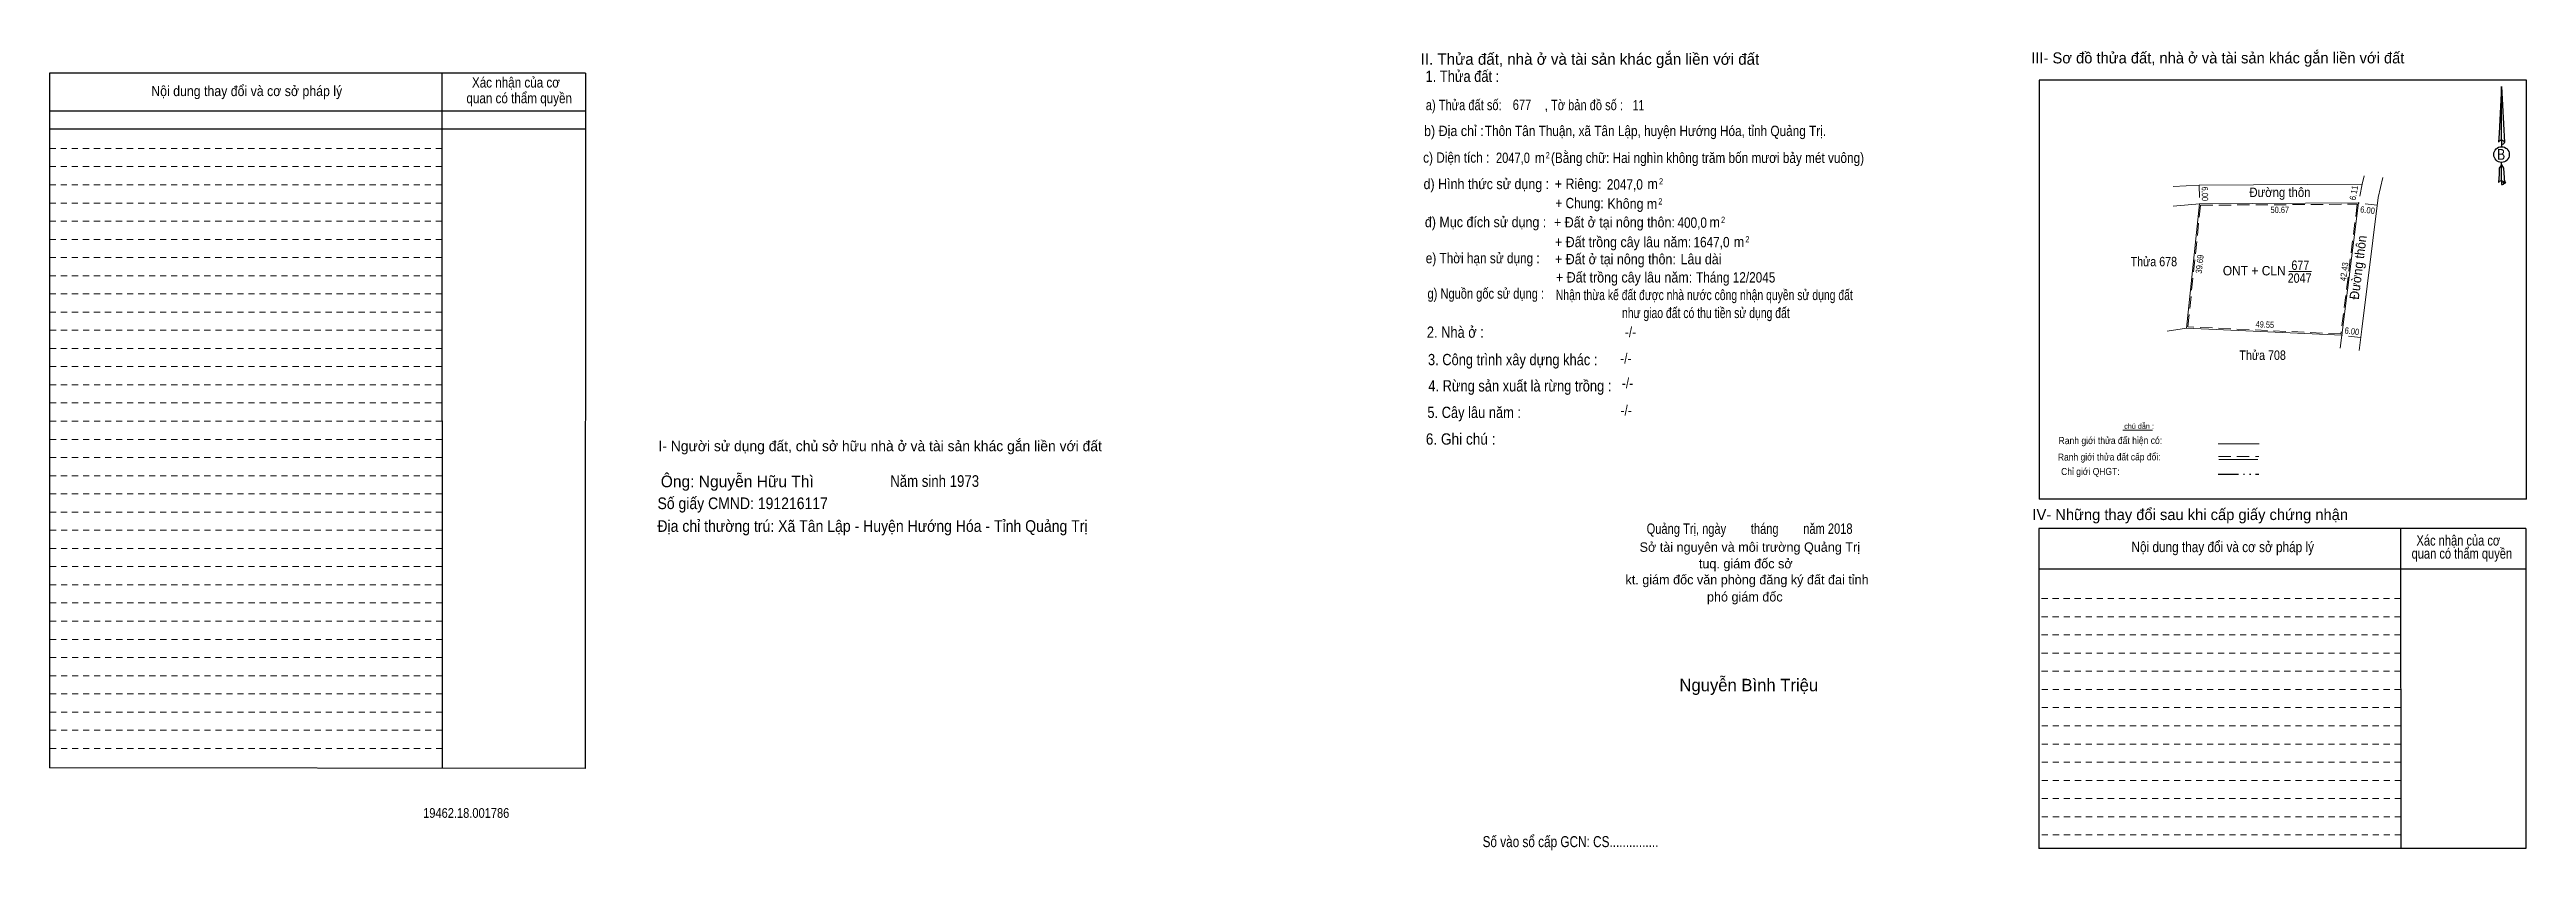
# Model space of a CAD drawing. Header units: centimetres. Extents: x 546369 to 547157, y 1837001 to 1837256.
import ezdxf
from ezdxf.enums import TextEntityAlignment as Align

# ---------------------------------------------------------------- set-up
doc = ezdxf.new("R2010")
doc.units = ezdxf.units.CM
doc.header["$LTSCALE"] = 1.3
doc.header["$PDMODE"] = 32
doc.header["$PDSIZE"] = 0.65
for name, pattern in [('DASH_DOUBLE_DOT', [9.2, 5, -1.2, 0.3, -1.2, 0.3, -1.2]), ('MEDIUM_DASHED', [4.5, 3, -1.5]), ('SHORT_DASHED', [2.7, 1.5, -1.2])]:
    doc.linetypes.add(name, pattern=pattern)
for name, color, linetype, lineweight in [('10', 7, 'Continuous', 13), ('18', 7, 'Continuous', 25), ('2', 7, 'SHORT_DASHED', 13), ('28', 7, 'Continuous', 25), ('55', 7, 'Continuous', 13)]:
    doc.layers.add(name, color=color, linetype=linetype, lineweight=lineweight)

msp = doc.modelspace()

# ---------------------------------------------------------------- linework, layer by layer
at = {"layer": '10'}
for p, q in [((547044.91, 1837212.41), (547053.22, 1837212.87)), ((547053.22, 1837212.87), (547105.04, 1837213.2)), ((547105.04, 1837213.2), (547105.66, 1837215.87)), ((547110.19, 1837208.89), (547111.69, 1837215.31)), ((547053.26, 1837206.87), (547044.92, 1837206.14)), ((547049.13, 1837167.4), (547053.26, 1837206.87)), ((547053.26, 1837206.87), (547103.93, 1837207.19)), ((547081.75, 1837185.34), (547088.95, 1837185.34)), ((547043.05, 1837166.37), (547049.13, 1837167.4)), ((547049.13, 1837167.4), (547098.63, 1837165.09))]:
    msp.add_line(p, q, dxfattribs=at)
at = {"layer": '10', "linetype": 'MEDIUM_DASHED'}
for p, q in [((547053.22, 1837212.87), (547053.26, 1837206.87)), ((547105.04, 1837213.2), (547103.93, 1837207.19)), ((547109.88, 1837206.44), (547103.93, 1837207.19)), ((547104.58, 1837164.34), (547098.63, 1837165.09))]:
    msp.add_line(p, q, dxfattribs=at)
at = {"layer": '10'}
msp.add_lwpolyline([(547103.93, 1837207.19), (547098.63, 1837165.09), (547049.13, 1837167.4), (547053.26, 1837206.87)], close=True, dxfattribs=at)
at = {"layer": '10', "linetype": 'MEDIUM_DASHED'}
msp.add_lwpolyline([(547103.48, 1837206.79), (547098.28, 1837165.51), (547049.57, 1837167.78), (547053.62, 1837206.47)], close=True, dxfattribs=at)
at = {"layer": '10'}
for points in [[(547103.93, 1837207.19), (547098.63, 1837165.09), (547098.11, 1837160.94)], [(547110.19, 1837208.89), (547104.91, 1837166.98), (547104.06, 1837160.19)]]:
    msp.add_lwpolyline(points, dxfattribs=at)
at = {"layer": '18'}
for p, q in [((547149.37, 1837244.2), (547150.31, 1837226.48)), ((547149.37, 1837244.2), (547150.31, 1837226.48)), ((547149.37, 1837244.2), (547150.31, 1837226.48)), ((547148.61, 1837229.28), (547148.47, 1837226.52)), ((547149.37, 1837227.08), (547149.37, 1837226.4)), ((547149.37, 1837226.4), (547149.37, 1837225.88)), ((547149.37, 1837225.88), (547149.37, 1837225.2)), ((547149.37, 1837225.88), (547149.37, 1837225.2)), ((547149.37, 1837225.88), (547149.37, 1837225.2)), ((547149.37, 1837219.28), (547149.37, 1837220.08)), ((547149.37, 1837219.28), (547149.37, 1837220.08)), ((547149.37, 1837219.28), (547149.37, 1837220.08)), ((547149.37, 1837219.28), (547150.07, 1837218.28)), ((547149.37, 1837219.28), (547150.07, 1837218.28)), ((547149.37, 1837219.28), (547150.07, 1837218.28)), ((547150.31, 1837226.48), (547150.31, 1837226.52)), ((547149.37, 1837214.28), (547149.37, 1837213.6)), ((547149.37, 1837213.6), (547149.37, 1837213.08)), ((547150.07, 1837218.28), (547150.31, 1837213.68)), ((547150.07, 1837218.28), (547150.31, 1837213.68)), ((547150.07, 1837218.28), (547150.31, 1837213.68))]:
    msp.add_line(p, q, dxfattribs=at)
for points in [[(547149.37, 1837227.08), (547149.37, 1837244.2), (547148.61, 1837229.28)], [(547149.37, 1837214.28), (547149.37, 1837219.28), (547148.71, 1837218.28), (547148.61, 1837216.4), (547148.47, 1837213.68)]]:
    msp.add_lwpolyline(points, dxfattribs=at)
for centre, start_param, end_param in [((547149.408, 1837226.466), 1.5707963, 3.074452), ((547149.408, 1837226.466), 0.0671406, 1.5707963), ((547149.408, 1837226.466), 4.712389, 6.2831853), ((547149.408, 1837213.625), 2.4910694, 3.0742784), ((547149.408, 1837213.625), 1.5707963, 2.4910694), ((547149.408, 1837213.625), 0.0671406, 1.5707963), ((547149.408, 1837213.625), 4.712389, 6.2831853)]:
    msp.add_ellipse(centre, major_axis=(0.907, 0), ratio=0.655448, start_param=start_param, end_param=end_param, dxfattribs=at)
msp.add_ellipse((547149.407, 1837222.589), major_axis=(0, 2.516), ratio=0.983453, dxfattribs=at)
msp.add_point((547150.31, 1837213.68), dxfattribs=at)
at = {"layer": '2', "linetype": 'Continuous', "lineweight": 25}
for p, q in [((546539.59, 1837248.52), (546369.05, 1837248.52)), ((546369.05, 1837248.52), (546369.05, 1837027.48)), ((546493.91, 1837248.52), (546493.97, 1837027.32)), ((546539.59, 1837236.44), (546369.27, 1837236.44)), ((546539.59, 1837230.68), (546369.27, 1837230.68))]:
    msp.add_line(p, q, dxfattribs=at)
at = {"layer": '2'}
for p, q in [((546493.91, 1837224.52), (546369.03, 1837224.52)), ((546493.91, 1837218.76), (546369.03, 1837218.76)), ((546493.91, 1837218.76), (546369.05, 1837218.76)), ((546493.91, 1837212.96), (546369.05, 1837212.96)), ((546493.91, 1837207.16), (546369.05, 1837207.16)), ((546493.91, 1837201.4), (546369.05, 1837201.4)), ((546493.91, 1837195.6), (546369.05, 1837195.6)), ((546493.91, 1837189.84), (546369.05, 1837189.84)), ((546493.93, 1837184.04), (546369.05, 1837184.04)), ((546493.93, 1837178.24), (546369.05, 1837178.24)), ((546493.93, 1837172.48), (546369.05, 1837172.48)), ((546493.95, 1837166.68), (546369.05, 1837166.68)), ((546493.95, 1837160.88), (546369.05, 1837160.88)), ((546493.95, 1837155.12), (546369.05, 1837155.12)), ((546493.95, 1837149.32), (546369.05, 1837149.32)), ((546493.95, 1837143.56), (546369.05, 1837143.56)), ((546493.95, 1837137.76), (546369.05, 1837137.76)), ((546493.95, 1837131.96), (546369.05, 1837131.96)), ((546493.95, 1837126.2), (546369.05, 1837126.2)), ((546493.95, 1837120.4), (546369.05, 1837120.4)), ((546493.95, 1837114.6), (546369.05, 1837114.6)), ((546493.95, 1837108.84), (546369.05, 1837108.84)), ((546493.97, 1837103.04), (546369.05, 1837103.04)), ((546493.97, 1837097.24), (546369.05, 1837097.24)), ((546493.97, 1837091.48), (546369.05, 1837091.48)), ((546493.97, 1837085.68), (546369.05, 1837085.68)), ((546493.99, 1837079.92), (546369.05, 1837079.92)), ((546493.99, 1837074.12), (546369.05, 1837074.12)), ((547117.31, 1837075.52), (547002.15, 1837075.52)), ((547117.31, 1837069.72), (547002.15, 1837069.72)), ((546493.99, 1837068.32), (546369.05, 1837068.32)), ((546493.99, 1837062.56), (546369.05, 1837062.56)), ((547117.31, 1837063.92), (547002.15, 1837063.92)), ((546493.99, 1837056.76), (546369.05, 1837056.76)), ((547117.31, 1837058.16), (547002.15, 1837058.16)), ((546493.99, 1837050.96), (546369.05, 1837050.96)), ((547117.33, 1837052.36), (547002.15, 1837052.36)), ((547117.35, 1837046.6), (547002.15, 1837046.6)), ((546493.99, 1837045.2), (546369.05, 1837045.2)), ((546493.99, 1837039.4), (546369.05, 1837039.4)), ((547117.35, 1837040.8), (547002.15, 1837040.8)), ((546493.99, 1837033.64), (546369.05, 1837033.64)), ((547117.35, 1837035), (547002.15, 1837035)), ((547117.35, 1837029.24), (547002.15, 1837029.24)), ((547117.37, 1837023.44), (547002.15, 1837023.44)), ((547117.37, 1837017.64), (547002.15, 1837017.64)), ((547117.39, 1837011.88), (547002.15, 1837011.88)), ((547117.39, 1837006.08), (547002.15, 1837006.08))]:
    msp.add_line(p, q, dxfattribs=at)
at = {"layer": '2', "linetype": 'Continuous', "lineweight": 25}
msp.add_lwpolyline([(546539.59, 1837248.52), (546539.49, 1837027.24), (546369.05, 1837027.48)], dxfattribs=at)
at = {"layer": '28'}
for p, q in [((547157.35, 1837112.96), (547002.29, 1837112.96)), ((547117.31, 1837103.56), (547117.39, 1837001.8)), ((547157.19, 1837103.56), (547157.11, 1837001.8)), ((547157.17, 1837090.64), (547002.15, 1837090.64)), ((547157.11, 1837001.8), (547002.15, 1837001.8))]:
    msp.add_line(p, q, dxfattribs=at)
at = {"layer": '28', "linetype": 'SHORT_DASHED', "lineweight": 13}
msp.add_line((547117.29, 1837081.28), (547002.15, 1837081.28), dxfattribs=at)
at = {"layer": '28'}
for points in [[(547157.35, 1837112.96), (547157.35, 1837246.24), (547002.29, 1837246.24), (547002.29, 1837112.96)], [(547157.19, 1837103.56), (547002.15, 1837103.56), (547002.15, 1837001.8)]]:
    msp.add_lwpolyline(points, dxfattribs=at)
at = {"layer": '55'}
for p, q in [((547028.84, 1837134.88), (547038.34, 1837134.84)), ((547059.28, 1837130.56), (547072.28, 1837130.56)), ((547059.4, 1837125.6), (547071.88, 1837125.6)), ((547059.4, 1837125.6), (547071.88, 1837125.6))]:
    msp.add_line(p, q, dxfattribs=at)
at = {"layer": '55', "linetype": 'MEDIUM_DASHED'}
msp.add_line((547059.36, 1837126.48), (547072.16, 1837126.48), dxfattribs=at)
at = {"layer": '55', "linetype": 'DASH_DOUBLE_DOT', "lineweight": 25}
msp.add_line((547059.2, 1837120.84), (547072.2, 1837120.84), dxfattribs=at)

# ---------------------------------------------------------------- texts
at = {"layer": '10'}
for s, height, rotation, width, p in [('6.00', 2, 270.382, 0.85, (547054.025, 1837210.082)), ('6.11', 2, 79.536, 0.9, (547103.383, 1837210.248)), ('50.67', 2, 0.362, 0.85, (547078.854, 1837203.998)), ('6.00', 2, 352.816, 0.9, (547106.655, 1837203.933)), ('Đường thôn', 3, 82.819, 0.95, (547105.238, 1837186.488)), ('39.69', 2, 84.027, 0.9, (547054.332, 1837187.631)), ('42.43', 2, 82.825, 0.9, (547100.322, 1837185.195)), ('49.55', 2, 357.328, 0.85, (547074.048, 1837167.514)), ('6.00', 2, 352.816, 0.9, (547101.685, 1837165.383))]:
    msp.add_text(s, height=height, rotation=rotation, dxfattribs=dict(at, width=width)).set_placement(p, align=Align.CENTER)
for s, width, p in [('Đường thôn', 0.9, (547078.895, 1837209.08)), ('Thửa 678', 0.85, (547038.76, 1837187.04)), ('677', 0.85, (547085.395, 1837185.88)), ('ONT + CLN', 0.95, (547070.72, 1837184.14)), ('2047', 0.85, (547085.15, 1837181.79)), ('Thửa 708', 0.85, (547073.38, 1837157.25))]:
    msp.add_text(s, height=3, dxfattribs=dict(at, width=width)).set_placement(p, align=Align.CENTER)
at = {"layer": '18'}
for s, height, p in [('II. Thửa đất, nhà ở và tài sản khác gắn liền với đất', 3.6, (546859.29, 1837251.17)), ('Sở tài nguyên và môi trường Quảng Trị', 3, (546910.17, 1837096.18)), ('tuq. giám đốc sở', 3, (546908.875, 1837090.92)), ('kt. giám đốc văn phòng đăng ký đất đai tỉnh', 3, (546909.295, 1837085.82)), ('phó giám đốc', 3, (546908.575, 1837080.36)), ('Nguyễn Bình Triệu', 3.96, (546909.85, 1837051.8))]:
    msp.add_text(s, height=height, dxfattribs=at).set_placement(p, align=Align.CENTER)
for s, height, width, p in [('1. Thửa đất :', 3.6, 0.85, (546818.695, 1837245.72)), ('a) Thửa đất số:              , Tờ bản đồ số : ', 3.3, 0.8, (546838.915, 1837236.72)), ('677', 3.3, 0.8, (546837.67, 1837236.8)), ('11', 3.3, 0.75, (546874.72, 1837236.64)), ('b) Địa chỉ : ', 3.3, 0.9, (546816.54, 1837228.48)), ('Thôn Tân Thuận, xã Tân Lập, huyện Hướng Hóa, tỉnh Quảng Trị.', 3.3, 0.85, (546880.15, 1837228.48)), ('c) Diện tích :                                                   ', 3.3, 0.85, (546843.31, 1837220)), ('2047,0', 3.3, 0.8, (546834.78, 1837219.92)), (' m', 3.3, 0.85, (546842.835, 1837219.93)), ('2', 2, 0.75, (546845.835, 1837221.37)), ('(Bằng chữ: Hai nghìn không trăm bốn mươi bảy mét vuông)', 3.3, 0.85, (546896.71, 1837219.91)), ('B', 3.456, 0.85, (547149.285, 1837220.92)), ('d) Hình thức sử dụng :', 3.3, 0.9, (546826.315, 1837211.6)), ('+ Riêng: ', 3.3, 0.9, (546856.09, 1837211.64)), ('2047,0', 3.3, 0.85, (546870.395, 1837211.44)), (' m', 3.3, 0.9, (546878.685, 1837211.63)), ('2', 2, 0.8, (546881.92, 1837213.07)), ('       + Chung:', 3.3, 0.85, (546852.32, 1837205.51)), ('Không', 3.3, 0.9, (546870.6, 1837205.33)), (' m', 3.3, 0.9, (546878.495, 1837205.26)), ('2', 2, 0.8, (546881.69, 1837206.7)), ('đ) Mục đích sử dụng :', 3.3, 0.9, (546826.075, 1837199.48)), ('+ Đất ở tại nông thôn:', 3.3, 0.9, (546867.085, 1837199.4)), ('+ Đất trồng cây lâu năm:', 3.3, 0.9, (546869.83, 1837193.12)), ('400,0', 3.3, 0.85, (546891.835, 1837199.28)), ('1647,0', 3.3, 0.85, (546897.985, 1837193.08)), (' m', 3.3, 0.9, (546898.435, 1837199.44)), ('2', 2, 0.8, (546901.67, 1837200.84)), (' m', 3.3, 0.9, (546906.165, 1837193.18)), ('2', 2, 0.8, (546909.4, 1837194.62)), ('e) Thời hạn sử dụng :', 3.3, 0.85, (546825.17, 1837187.98)), ('+ Đất ở tại nông thôn:', 3.3, 0.9, (546867.395, 1837187.68)), ('Lâu dài', 3.3, 0.9, (546894.64, 1837187.68)), ('g) Nguồn gốc sử dụng :', 3.3, 0.8, (546826.135, 1837176.72)), ('+ Đất trồng cây lâu năm:', 3.3, 0.9, (546870.14, 1837181.88)), ('Nhận thừa kế đất được nhà nước công nhận quyền sử dụng đất ', 3.3, 0.75, (546896.145, 1837176.28)), ('Tháng 12/2045', 3.3, 0.85, (546905.68, 1837181.86)), ('như giao đất có thu tiền sử dụng đất', 3.3, 0.75, (546896.18, 1837170.56)), ('2. Nhà ở :', 3.6, 0.85, (546816.455, 1837164.28)), ('3. Công trình xây dựng khác :', 3.6, 0.85, (546834.7, 1837155.56)), ('4. Rừng sản xuất là rừng trồng :', 3.6, 0.85, (546836.975, 1837147.2)), ('5. Cây lâu năm :', 3.6, 0.85, (546822.45, 1837138.76)), ('6. Ghi chú :', 3.6, 0.9, (546818.135, 1837130.28)), ('Quảng Trị, ngày        tháng        năm 2018', 3.3, 0.8, (546910.1, 1837101.9)), ('19462.18.001786', 3.1, 0.85, (546501.645, 1837011.52)), ('Số vào sổ cấp GCN: CS...............', 3.5, 0.8, (546853.11, 1837002.2))]:
    msp.add_text(s, height=height, dxfattribs=dict(at, width=width)).set_placement(p, align=Align.CENTER)
at = {"layer": '2'}
for s, width, p in [('Nội dung thay đổi và cơ sở pháp lý', 0.9, (546431.79, 1837241.2)), ('Nội dung thay đổi và cơ sở pháp lý', 0.9, (546431.79, 1837241.2)), ('Xác nhận của cơ', 0.85, (546517.465, 1837243.92)), ('Xác nhận của cơ', 0.85, (546517.465, 1837243.92)), (' quan có thẩm quyền', 0.85, (546517.99, 1837238.92)), (' quan có thẩm quyền', 0.85, (546517.99, 1837238.92))]:
    msp.add_text(s, height=3.261, dxfattribs=dict(at, width=width)).set_placement(p, align=Align.CENTER)
at = {"layer": '28'}
for s, height, p in [('III- Sơ đồ thửa đất, nhà ở và tài sản khác gắn liền với đất', 3.5, (547059.12, 1837251.6)), ('I- Người sử dụng đất, chủ sở hữu nhà ở và tài sản khác gắn liền với đất', 3.306, (546633.39, 1837128.2)), ('Ông: Nguyễn Hữu Thì', 3.7, (546587.91, 1837116.73)), ('IV- Những thay đổi sau khi cấp giấy chứng nhận', 3.5, (547050.34, 1837106.28))]:
    msp.add_text(s, height=height, dxfattribs=at).set_placement(p, align=Align.CENTER)
for s, height, width, p in [('-/-', 3.3, 0.85, (546872.195, 1837164.48)), ('-/-', 3.3, 0.85, (546870.715, 1837156.08)), ('-/-', 3.3, 0.85, (546871.235, 1837148.2)), ('-/-', 3.3, 0.85, (546870.815, 1837139.56)), ('Năm sinh 1973', 3.7, 0.85, (546650.73, 1837116.85)), ('Số giấy CMND: 191216117', 3.7, 0.9, (546589.635, 1837109.77)), ('Địa chỉ thường trú: Xã Tân Lập - Huyện Hướng Hóa - Tỉnh Quảng Trị', 3.71, 0.9, (546630.945, 1837102.53)), ('Xác nhận của cơ', 3.3, 0.8, (547135.67, 1837098.16)), ('Nội dung thay đổi và cơ sở pháp lý', 3.3, 0.85, (547060.69, 1837096.08)), (' quan có thẩm quyền', 3.3, 0.8, (547136.3, 1837094))]:
    msp.add_text(s, height=height, dxfattribs=dict(at, width=width)).set_placement(p, align=Align.CENTER)
at = {"layer": '55', "width": 0.9}
for s, height, p in [('Ranh giới thửa đất hiện có:', 2.26, (547024.923, 1837130.475)), ('Ranh giới thửa đất cấp đổi:', 2.24, (547024.558, 1837125.245)), ('Chỉ giới QHGT:', 2.25, (547018.563, 1837120.621))]:
    msp.add_text(s, height=height, rotation=0.127, dxfattribs=at).set_placement(p, align=Align.CENTER)
at = {"layer": '55'}
msp.add_text('chú dẫn :', height=1.665, rotation=359.976, dxfattribs=at).set_placement((547034.045, 1837135.318), align=Align.CENTER)

doc.saveas('drawing.dxf')
